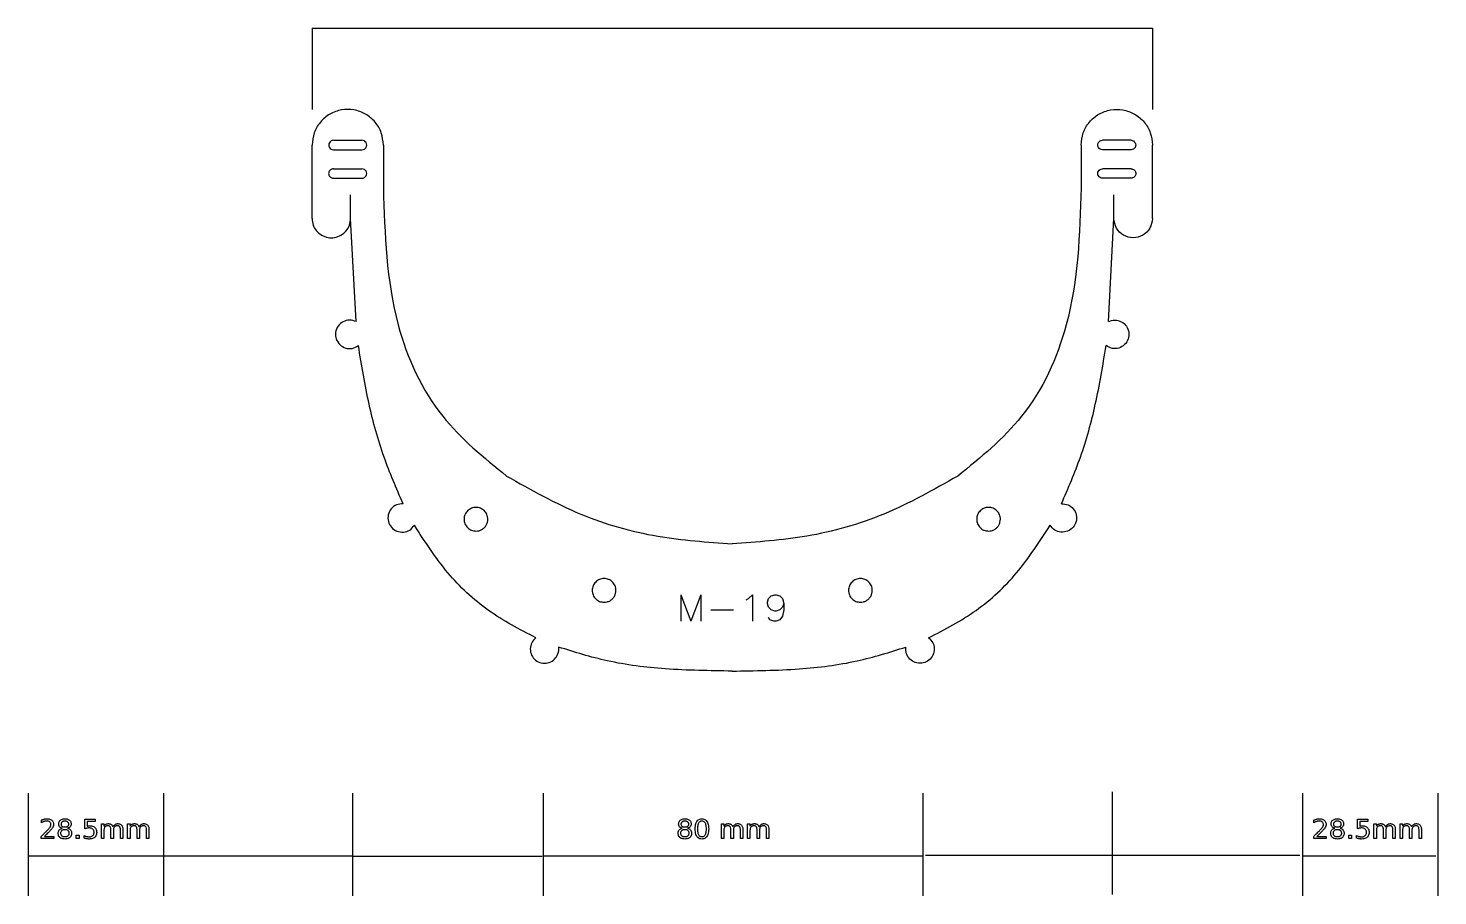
# Model space of a CAD drawing. Extents: x -91 to 206, y 120 to 515.
# Drawn here: x -90.7 to 206.3, y 332.7 to 515.5 of the extents above; entities that cross this region are included whole.
import ezdxf

# ---------------------------------------------------------------- set-up
doc = ezdxf.new("R2010")
doc.units = 0
doc.layers.get('0').update_dxf_attribs({"linetype": 'CONTINUOUS'})

msp = doc.modelspace()

# ---------------------------------------------------------------- linework, layer by layer
at = {"color": 5}
for points in [[(-30.942048, 515.47149), (-28.365979, 515.47149), (146.127952, 515.47149)], [(-30.942048, 515.47149), (-30.942048, 498.36836)], [(146.127952, 515.47149), (146.127952, 498.36836)], [(-90.747748, 354.30964), (-90.747748, 332.66448)], [(-62.247748, 354.30964), (-62.247748, 332.66448)], [(-22.441978, 354.30954), (-22.441978, 332.66438)], [(17.752257, 354.30964), (17.752257, 332.66448)], [(97.752263, 354.30964), (97.752263, 332.66448)], [(137.650922, 354.58107), (137.650922, 332.93591)], [(177.752272, 354.30964), (177.752272, 332.66448)], [(206.252262, 354.30964), (206.252262, 332.66448)], [(-87.957548, 348.061956), (-87.957548, 348.624196)], [(-78.804618, 348.822633), (-76.619049, 348.822633), (-76.619049, 348.3541), (-78.294744, 348.3541), (-78.294744, 347.345376)], [(-78.804618, 346.755572), (-78.804618, 348.822633)], [(-74.797283, 346.452408), (-74.797283, 344.707811), (-75.307157, 344.707811), (-75.307157, 347.794617), (-74.797283, 347.794617), (-74.797283, 347.31506)], [(-69.296155, 346.452408), (-69.296155, 344.707811), (-69.806029, 344.707811), (-69.806029, 347.794617), (-69.296155, 347.794617), (-69.296155, 347.31506)], [(55.826372, 346.4524), (55.826372, 344.707804), (55.316502, 344.707804), (55.316502, 347.794609), (55.826372, 347.794609), (55.826372, 347.315052)], [(61.327502, 346.4524), (61.327502, 344.707804), (60.817622, 344.707804), (60.817622, 347.794609), (61.327502, 347.794609), (61.327502, 347.315052)], [(180.144932, 348.061956), (180.144932, 348.624196)], [(189.297862, 348.822633), (191.483432, 348.822633), (191.483432, 348.3541), (189.807742, 348.3541), (189.807742, 347.345376)], [(189.297862, 346.755572), (189.297862, 348.822633)], [(193.305202, 346.452408), (193.305202, 344.707811), (192.795322, 344.707811), (192.795322, 347.794617), (193.305202, 347.794617), (193.305202, 347.31506)], [(198.806322, 346.452408), (198.806322, 344.707811), (198.296452, 344.707811), (198.296452, 347.794617), (198.806322, 347.794617), (198.806322, 347.31506)], [(-87.315382, 345.176344), (-85.372348, 345.176344), (-85.372348, 344.707811), (-87.985108, 344.707811), (-87.985108, 345.176344)], [(-78.978251, 344.804274), (-78.978251, 345.363758)], [(-72.799128, 346.452408), (-72.799128, 344.707811), (-73.309002, 344.707811), (-73.309002, 346.554383)], [(-70.800972, 346.570919), (-70.800972, 344.707811), (-71.310846, 344.707811), (-71.310846, 346.554383)], [(-67.297999, 346.452408), (-67.297999, 344.707811), (-67.807874, 344.707811), (-67.807874, 346.554383)], [(-65.299844, 346.570919), (-65.299844, 344.707811), (-65.809718, 344.707811), (-65.809718, 346.554383)], [(57.824532, 346.4524), (57.824532, 344.707804), (57.314652, 344.707804), (57.314652, 346.554375)], [(59.822682, 346.570911), (59.822682, 344.707804), (59.312812, 344.707804), (59.312812, 346.554375)], [(63.325652, 346.4524), (63.325652, 344.707804), (62.815782, 344.707804), (62.815782, 346.554375)], [(65.323812, 346.570911), (65.323812, 344.707804), (64.813932, 344.707804), (64.813932, 346.554375)], [(180.787102, 345.176344), (182.730132, 345.176344), (182.730132, 344.707811), (180.117372, 344.707811), (180.117372, 345.176344)], [(189.124232, 344.804274), (189.124232, 345.363758)], [(195.303352, 346.452408), (195.303352, 344.707811), (194.793482, 344.707811), (194.793482, 346.554383)], [(197.301512, 346.570919), (197.301512, 344.707811), (196.791632, 344.707811), (196.791632, 346.554383)], [(200.804482, 346.452408), (200.804482, 344.707811), (200.294612, 344.707811), (200.294612, 346.554383)], [(202.802642, 346.570919), (202.802642, 344.707811), (202.292762, 344.707811), (202.292762, 346.554383)], [(-90.662438, 341.08047), (-62.299568, 341.08047)], [(-62.068078, 341.08047), (-22.299633, 341.08047)], [(-22.252203, 341.01121), (17.516277, 341.01121)], [(17.700437, 341.08047), (97.700442, 341.08047)], [(98.288901, 341.1982), (138.057342, 341.1982)], [(137.447482, 341.19819), (177.215932, 341.19819)], [(177.700432, 341.08047), (205.850272, 341.08047)]]:
    msp.add_lwpolyline(points, dxfattribs=at)
at = {"color": 1}
for points in [[(-30.941948, 475.372753), (-30.941948, 490.85071)], [(-26.424448, 491.85071), (-20.424448, 491.85071)], [(-15.906948, 490.85071), (-15.906948, 481.85071)], [(131.093052, 490.85071), (131.093052, 481.85071)], [(141.610552, 491.85071), (135.610552, 491.85071)], [(146.128052, 475.372753), (146.128052, 490.85071)], [(-26.424448, 489.85071), (-20.424448, 489.85071)], [(141.610552, 489.85071), (135.610552, 489.85071)], [(-26.424448, 485.85071), (-20.424448, 485.85071)], [(141.610552, 485.85071), (135.610552, 485.85071)], [(-26.424448, 483.85071), (-20.424448, 483.85071)], [(141.610552, 483.85071), (135.610552, 483.85071)], [(-21.647491, 453.641075), (-22.813948, 475.372753)], [(136.833595, 453.641075), (138.000052, 475.372753)], [(46.745084, 396.100996), (46.745084, 390.544753)], [(46.745084, 396.100996), (48.861748, 390.544753)], [(50.978412, 396.100996), (48.861748, 390.544753)], [(50.978412, 396.100996), (50.978412, 390.544753)], [(60.5034, 395.042664), (61.032566, 395.307247), (61.826315, 396.100996), (61.826315, 390.544753)], [(68.44089, 394.248915), (68.176307, 393.455166), (67.647141, 392.926), (66.853392, 392.661417), (66.588809, 392.661417), (65.79506, 392.926), (65.265894, 393.455166), (65.001311, 394.248915), (65.001311, 394.513498), (65.265894, 395.307247), (65.79506, 395.836413), (66.588809, 396.100996), (66.853392, 396.100996), (67.647141, 395.836413), (68.176307, 395.307247), (68.44089, 394.248915), (68.44089, 392.926), (68.176307, 391.603085), (67.647141, 390.809336), (66.853392, 390.544753), (66.324226, 390.544753), (65.530477, 390.809336), (65.265894, 391.338502)], [(53.095076, 392.926), (57.85757, 392.926)]]:
    msp.add_lwpolyline(points, dxfattribs=at)
at = {"color": 7}
for points in [[(-22.813988, 475.37279), (-22.813988, 480.37279)], [(138.000012, 475.37279), (138.000012, 480.37279)]]:
    msp.add_lwpolyline(points, dxfattribs=at)
at = {"color": 1}
for points in [[(3.593052, 409.511)], [(111.593052, 409.511)], [(30.593052, 394.511)], [(84.593052, 394.511)]]:
    msp.add_lwpolyline(points, close=True, dxfattribs=at)
at = {"color": 5}
for points in [[(-83.771068, 347.77808)], [(46.852592, 347.778073)], [(51.207192, 348.89704)], [(51.207192, 348.456068)], [(184.331412, 347.77808)], [(-87.315382, 345.176343)], [(-83.567118, 346.898892)], [(-83.01039, 346.66187)], [(-80.607092, 345.407855), (-80.02556, 345.407855), (-80.02556, 344.707811), (-80.607092, 344.707811)], [(-72.884566, 347.20206)], [(-67.383438, 347.20206)], [(47.056532, 346.898884)], [(47.613262, 346.661862)], [(57.739092, 347.202053)], [(63.240222, 347.202053)], [(180.787062, 345.176343)], [(184.535362, 346.898892)], [(185.092092, 346.66187)], [(187.495392, 345.407855), (188.076922, 345.407855), (188.076922, 344.707811), (187.495392, 344.707811)], [(195.217912, 347.20206)], [(200.719042, 347.20206)]]:
    msp.add_lwpolyline(points, close=True, dxfattribs=at)
at = {"color": 1}
for points, knots in [([(-15.906948, 490.85071), (-15.996749, 491.729618), (-16.175064, 493.474854), (-17.55876, 495.781233), (-19.584657, 497.495985), (-22.093732, 498.405459), (-24.754872, 498.405511), (-27.263983, 497.496133), (-29.289946, 495.781459), (-30.67373, 493.475134), (-30.852114, 491.729904), (-30.941948, 490.851)], [0, 0, 0, 0, 2.623338, 5.209131, 7.832469, 10.455807, 13.041601, 15.664938, 18.288276, 20.87407, 23.497407, 23.497407, 23.497407, 23.497407]), ([(131.093052, 490.85071), (131.182853, 491.729618), (131.361168, 493.474854), (132.744864, 495.781233), (134.770761, 497.495985), (137.279836, 498.405459), (139.940976, 498.405511), (142.450087, 497.496133), (144.47605, 495.781459), (145.859834, 493.475134), (146.038218, 491.729904), (146.128052, 490.851)], [0, 0, 0, 0, 2.623338, 5.209131, 7.832469, 10.455807, 13.041601, 15.664938, 18.288276, 20.87407, 23.497407, 23.497407, 23.497407, 23.497407]), ([(-26.424448, 491.85071), (-26.598306, 491.820855), (-26.940959, 491.762015), (-27.315453, 491.365728), (-27.454082, 490.850855), (-27.315453, 490.335982), (-26.940959, 489.939695), (-26.598306, 489.880855), (-26.424448, 489.851)], [0, 0, 0, 0, 0.517221, 1.019382, 1.536603, 2.053823, 2.555984, 3.073205, 3.073205, 3.073205, 3.073205]), ([(-20.424448, 489.85071), (-20.248384, 489.878461), (-19.901469, 489.933142), (-19.519828, 490.330869), (-19.378432, 490.850855), (-19.519828, 491.370841), (-19.901469, 491.768568), (-20.248384, 491.823249), (-20.424448, 491.851)], [0, 0, 0, 0, 0.522362, 1.02926, 1.551623, 2.073985, 2.580883, 3.103245, 3.103245, 3.103245, 3.103245]), ([(135.610552, 489.85071), (135.434488, 489.878461), (135.087573, 489.933142), (134.705932, 490.330869), (134.564536, 490.850855), (134.705932, 491.370841), (135.087573, 491.768568), (135.434488, 491.823249), (135.610552, 491.851)], [0, 0, 0, 0, 0.522362, 1.02926, 1.551623, 2.073985, 2.580883, 3.103245, 3.103245, 3.103245, 3.103245]), ([(141.610552, 491.85071), (141.78441, 491.820855), (142.127063, 491.762015), (142.501557, 491.365728), (142.640186, 490.850855), (142.501557, 490.335982), (142.127063, 489.939695), (141.78441, 489.880855), (141.610552, 489.851)], [0, 0, 0, 0, 0.517221, 1.019382, 1.536603, 2.053823, 2.555984, 3.073205, 3.073205, 3.073205, 3.073205]), ([(-26.424448, 485.85071), (-26.542833, 485.840511), (-26.777873, 485.820263), (-27.090228, 485.6376), (-27.322921, 485.366869), (-27.446523, 485.029825), (-27.446523, 484.671885), (-27.322921, 484.334841), (-27.090228, 484.06411), (-26.777873, 483.881447), (-26.542833, 483.861199), (-26.424448, 483.851)], [0, 0, 0, 0, 0.352743, 0.700335, 1.053078, 1.40582, 1.753412, 2.106155, 2.458898, 2.80649, 3.159233, 3.159233, 3.159233, 3.159233]), ([(-20.424448, 483.85071), (-20.248384, 483.878461), (-19.901469, 483.933142), (-19.519828, 484.330869), (-19.378432, 484.850855), (-19.519828, 485.370841), (-19.901469, 485.768568), (-20.248384, 485.823249), (-20.424448, 485.851)], [0, 0, 0, 0, 0.522362, 1.02926, 1.551623, 2.073985, 2.580883, 3.103245, 3.103245, 3.103245, 3.103245]), ([(135.610552, 483.85071), (135.434488, 483.878461), (135.087573, 483.933142), (134.705932, 484.330869), (134.564536, 484.850855), (134.705932, 485.370841), (135.087573, 485.768568), (135.434488, 485.823249), (135.610552, 485.851)], [0, 0, 0, 0, 0.522362, 1.02926, 1.551623, 2.073985, 2.580883, 3.103245, 3.103245, 3.103245, 3.103245]), ([(141.610552, 485.85071), (141.728937, 485.840511), (141.963977, 485.820263), (142.276332, 485.6376), (142.509025, 485.366869), (142.632627, 485.029825), (142.632627, 484.671885), (142.509025, 484.334841), (142.276332, 484.06411), (141.963977, 483.881447), (141.728937, 483.861199), (141.610552, 483.851)], [0, 0, 0, 0, 0.352743, 0.700335, 1.053078, 1.40582, 1.753412, 2.106155, 2.458898, 2.80649, 3.159233, 3.159233, 3.159233, 3.159233]), ([(-15.906948, 481.85071), (-15.614431, 472.104868), (-15.106313, 455.17583), (-5.167639, 433.452297), (5.247758, 425.011947), (10.061677, 421.11088)], [0, 0, 0, 0, 29.070903, 50.497677, 68.911879, 68.911879, 68.911879, 68.911879]), ([(131.093052, 481.85071), (130.800535, 472.104868), (130.292417, 455.17583), (120.353743, 433.452297), (109.938346, 425.011947), (105.124427, 421.11088)], [0, 0, 0, 0, 29.070903, 50.497677, 68.911879, 68.911879, 68.911879, 68.911879]), ([(-30.941948, 475.372753), (-30.893389, 474.897612), (-30.796967, 473.954131), (-30.048903, 472.707309), (-28.953669, 471.780332), (-27.597238, 471.2887), (-26.158611, 471.288708), (-24.802185, 471.780356), (-23.706962, 472.707345), (-22.958912, 473.954176), (-22.862501, 474.897659), (-22.813948, 475.3728)], [0, 0, 0, 0, 1.41819, 2.816084, 4.234274, 5.652464, 7.050358, 8.468548, 9.886738, 11.284632, 12.702822, 12.702822, 12.702822, 12.702822]), ([(146.128052, 475.372753), (146.016267, 474.656338), (145.796012, 473.244755), (144.179263, 471.690726), (142.064027, 471.114921), (139.948799, 471.690751), (138.332067, 473.244798), (138.111829, 474.656383), (138.000052, 475.3728)], [0, 0, 0, 0, 2.1249, 4.186775, 6.311675, 8.436574, 10.49845, 12.623349, 12.623349, 12.623349, 12.623349]), ([(-21.647491, 453.641075), (-22.104263, 453.795989), (-23.006411, 454.101954), (-24.439788, 453.714776), (-25.538567, 452.764337), (-26.078684, 451.402084), (-25.941338, 449.950471), (-25.15531, 448.713694), (-23.897771, 447.986201), (-22.417213, 447.87473), (-21.588459, 448.344465), (-21.168848, 448.5823)], [0, 0, 0, 0, 1.419619, 2.803821, 4.223441, 5.64306, 7.027262, 8.446881, 9.8665, 11.250703, 12.670322, 12.670322, 12.670322, 12.670322]), ([(136.833595, 453.641075), (137.290367, 453.795989), (138.192515, 454.101954), (139.625892, 453.714776), (140.724671, 452.764337), (141.264788, 451.402084), (141.127442, 449.950471), (140.341414, 448.713694), (139.083875, 447.986201), (137.603317, 447.87473), (136.774563, 448.344465), (136.354952, 448.5823)], [0, 0, 0, 0, 1.419619, 2.803821, 4.223441, 5.64306, 7.027262, 8.446881, 9.8665, 11.250703, 12.670322, 12.670322, 12.670322, 12.670322]), ([(-11.765421, 415.285308), (-13.176512, 418.535449), (-16.120055, 425.31526), (-19.187094, 436.518421), (-20.489594, 444.447516), (-21.168817, 448.582348)], [0, 0, 0, 0, 10.619769, 22.152894, 34.721221, 34.721221, 34.721221, 34.721221]), ([(126.951525, 415.285308), (128.362616, 418.535449), (131.306159, 425.31526), (134.373198, 436.518421), (135.675698, 444.447516), (136.354921, 448.582348)], [0, 0, 0, 0, 10.619769, 22.152894, 34.721221, 34.721221, 34.721221, 34.721221]), ([(10.061677, 421.11088), (15.160689, 418.219692), (25.168615, 412.545103), (41.462154, 407.942337), (52.33908, 407.20626), (57.593052, 406.850707)], [0, 0, 0, 0, 17.540241, 34.426555, 50.204779, 50.204779, 50.204779, 50.204779]), ([(105.124427, 421.11088), (100.025415, 418.219692), (90.017489, 412.545103), (73.72395, 407.942337), (62.847024, 407.20626), (57.593052, 406.850707)], [0, 0, 0, 0, 17.540241, 34.426555, 50.204779, 50.204779, 50.204779, 50.204779]), ([(-11.765421, 415.285308), (-12.241947, 415.247303), (-13.183289, 415.172227), (-14.340395, 414.264024), (-14.979598, 412.97398), (-14.956269, 411.522087), (-14.284133, 410.243002), (-13.101654, 409.400222), (-11.676652, 409.194879), (-10.272343, 409.632652), (-9.67655, 410.365313), (-9.374948, 410.7362)], [0, 0, 0, 0, 1.407466, 2.780347, 4.187813, 5.59528, 6.96816, 8.375627, 9.783093, 11.155974, 12.56344, 12.56344, 12.56344, 12.56344]), ([(3.593052, 409.511), (3.263842, 409.548988), (2.611285, 409.624287), (1.779698, 410.201918), (1.222492, 411.027815), (1.028286, 412.011629), (1.223404, 412.99213), (1.778704, 413.825372), (2.611833, 414.380644), (3.592754, 414.575762), (4.574977, 414.381583), (5.406798, 413.824269), (5.962572, 412.993083), (6.136662, 412.119623), (6.035461, 411.356603), (5.782964, 410.74682), (5.381237, 410.222265), (4.857342, 409.823169), (4.247554, 409.56086), (3.811823, 409.527666), (3.593052, 409.511)], [0, 0, 0, 0, 0.981294, 1.945113, 2.926406, 3.9077, 4.871519, 5.852813, 6.834107, 7.797926, 8.779219, 9.760513, 10.724332, 11.705626, 12.360063, 13.009085, 13.663522, 14.317959, 14.966981, 15.621418, 15.621418, 15.621418, 15.621418]), ([(111.593052, 409.511), (111.263842, 409.548988), (110.611285, 409.624287), (109.779698, 410.201918), (109.222492, 411.027815), (109.028286, 412.011629), (109.223404, 412.99213), (109.778704, 413.825372), (110.611833, 414.380644), (111.592754, 414.575762), (112.574977, 414.381583), (113.406798, 413.824269), (113.962572, 412.993083), (114.136662, 412.119623), (114.035461, 411.356603), (113.782964, 410.74682), (113.381237, 410.222265), (112.857342, 409.823169), (112.247554, 409.56086), (111.811823, 409.527666), (111.593052, 409.511)], [0, 0, 0, 0, 0.981294, 1.945113, 2.926406, 3.9077, 4.871519, 5.852813, 6.834107, 7.797926, 8.779219, 9.760513, 10.724332, 11.705626, 12.360063, 13.009085, 13.663522, 14.317959, 14.966981, 15.621418, 15.621418, 15.621418, 15.621418]), ([(126.951525, 415.285308), (127.428051, 415.247303), (128.369393, 415.172227), (129.526499, 414.264024), (130.165702, 412.97398), (130.142373, 411.522087), (129.470237, 410.243002), (128.287758, 409.400222), (126.862756, 409.194879), (125.458447, 409.632652), (124.862654, 410.365313), (124.561052, 410.7362)], [0, 0, 0, 0, 1.407466, 2.780347, 4.187813, 5.59528, 6.96816, 8.375627, 9.783093, 11.155974, 12.56344, 12.56344, 12.56344, 12.56344]), ([(16.212898, 387.032268), (12.786283, 388.810513), (5.908522, 392.379735), (-2.840737, 400.581051), (-7.15852, 407.291575), (-9.374906, 410.736193)], [0, 0, 0, 0, 11.544006, 23.17066, 35.433527, 35.433527, 35.433527, 35.433527]), ([(98.973206, 387.032268), (102.399821, 388.810513), (109.277582, 392.379735), (118.026841, 400.581051), (122.344624, 407.291575), (124.56101, 410.736193)], [0, 0, 0, 0, 11.544006, 23.17066, 35.433527, 35.433527, 35.433527, 35.433527]), ([(30.593052, 394.511), (30.263842, 394.548988), (29.611285, 394.624287), (28.779698, 395.201918), (28.222492, 396.027815), (28.028286, 397.011629), (28.223404, 397.99213), (28.778704, 398.825372), (29.611833, 399.380644), (30.592754, 399.575762), (31.574977, 399.381583), (32.406798, 398.824269), (32.962572, 397.993083), (33.136662, 397.119623), (33.035461, 396.356603), (32.782964, 395.74682), (32.381237, 395.222265), (31.857342, 394.823169), (31.247554, 394.56086), (30.811823, 394.527666), (30.593052, 394.511)], [0, 0, 0, 0, 0.981294, 1.945113, 2.926406, 3.9077, 4.871519, 5.852813, 6.834107, 7.797926, 8.779219, 9.760513, 10.724332, 11.705626, 12.360063, 13.009085, 13.663522, 14.317959, 14.966981, 15.621418, 15.621418, 15.621418, 15.621418]), ([(84.593052, 394.511), (84.263842, 394.548988), (83.611285, 394.624287), (82.779698, 395.201918), (82.222492, 396.027815), (82.028286, 397.011629), (82.223404, 397.99213), (82.778704, 398.825372), (83.611833, 399.380644), (84.592754, 399.575762), (85.574977, 399.381583), (86.406798, 398.824269), (86.962572, 397.993083), (87.136662, 397.119623), (87.035461, 396.356603), (86.782964, 395.74682), (86.381237, 395.222265), (85.857342, 394.823169), (85.247554, 394.56086), (84.811823, 394.527666), (84.593052, 394.511)], [0, 0, 0, 0, 0.981294, 1.945113, 2.926406, 3.9077, 4.871519, 5.852813, 6.834107, 7.797926, 8.779219, 9.760513, 10.724332, 11.705626, 12.360063, 13.009085, 13.663522, 14.317959, 14.966981, 15.621418, 15.621418, 15.621418, 15.621418]), ([(16.212898, 387.032268), (15.889959, 386.707261), (15.25146, 386.064674), (14.945388, 384.691106), (15.229522, 383.341527), (16.086814, 382.247052), (17.32928, 381.636032), (18.717058, 381.62427), (19.96911, 382.223146), (20.835924, 383.301695), (21.053839, 384.251509), (21.0411, 384.793898), (21.031855, 384.932225), (21.02032, 385.023871), (21.014552, 385.0697)], [0, 0, 0, 0, 1.350994, 2.671118, 4.022112, 5.373105, 6.69323, 8.044223, 9.395217, 10.715342, 12.066335, 12.204889, 12.343404, 12.481956, 12.481956, 12.481956, 12.481956]), ([(98.973206, 387.032268), (99.296145, 386.707261), (99.934644, 386.064674), (100.240716, 384.691106), (99.956582, 383.341527), (99.09929, 382.247052), (97.856824, 381.636032), (96.469046, 381.62427), (95.216994, 382.223146), (94.35018, 383.301695), (94.132265, 384.251509), (94.145004, 384.793898), (94.154249, 384.932225), (94.165784, 385.023871), (94.171552, 385.0697)], [0, 0, 0, 0, 1.350994, 2.671118, 4.022112, 5.373105, 6.69323, 8.044223, 9.395217, 10.715342, 12.066335, 12.204889, 12.343404, 12.481956, 12.481956, 12.481956, 12.481956]), ([(57.593052, 380.011), (52.881749, 380.080522), (44.068302, 380.210576), (31.729097, 381.720094), (24.410645, 384.008005), (21.014551, 385.069699)], [0, 0, 0, 0, 14.136727, 26.445609, 37.103007, 37.103007, 37.103007, 37.103007]), ([(57.593052, 380.011), (62.304355, 380.080522), (71.117802, 380.210576), (83.457007, 381.720094), (90.775459, 384.008005), (94.171553, 385.069699)], [0, 0, 0, 0, 14.136727, 26.445609, 37.103007, 37.103007, 37.103007, 37.103007])]:
    msp.add_open_spline(points, degree=3, knots=knots, dxfattribs=at)
at = {"color": 5}
for points, knots in [([(-87.985108, 345.176344), (-87.906276, 345.257567), (-87.732127, 345.436997), (-87.444409, 345.729902), (-87.128219, 346.04956), (-86.831129, 346.350664), (-86.600739, 346.587952), (-86.422426, 346.778995), (-86.279469, 346.947621), (-86.153642, 347.116148), (-86.061455, 347.2685), (-85.999246, 347.410941), (-85.962166, 347.549454), (-85.948178, 347.710773), (-85.969081, 347.890643), (-86.048853, 348.077289), (-86.180983, 348.22938), (-86.351353, 348.346416), (-86.55805, 348.415682), (-86.765716, 348.433393), (-86.964692, 348.421228), (-87.150213, 348.390301), (-87.34217, 348.33929), (-87.540912, 348.266773), (-87.74819, 348.174794), (-87.886066, 348.100483), (-87.957548, 348.061956)], [0, 0, 0, 0, 0.339565, 0.750139, 1.231729, 1.688422, 2.019127, 2.223911, 2.472304, 2.681962, 2.854276, 3.005305, 3.146801, 3.282376, 3.489157, 3.683373, 3.881936, 4.085534, 4.296461, 4.528194, 4.7064, 4.89353, 5.091481, 5.301388, 5.52759, 5.771125, 5.771125, 5.771125, 5.771125]), ([(-87.957548, 348.624196), (-87.884723, 348.65248), (-87.743461, 348.707345), (-87.533663, 348.775274), (-87.334044, 348.82911), (-87.144688, 348.867809), (-86.965989, 348.891577), (-86.717323, 348.902525), (-86.408789, 348.877269), (-86.057764, 348.772209), (-85.769288, 348.592517), (-85.55011, 348.351373), (-85.418706, 348.052004), (-85.387747, 347.779031), (-85.401259, 347.557122), (-85.433698, 347.394817), (-85.489149, 347.234678), (-85.573099, 347.069199), (-85.690844, 346.891998), (-85.804755, 346.736536), (-85.9362, 346.59581), (-86.082353, 346.441594), (-86.295005, 346.220084), (-86.57578, 345.932582), (-86.922932, 345.576934), (-87.177124, 345.31747), (-87.315382, 345.176343)], [0, 0, 0, 0, 0.234333, 0.454551, 0.661201, 0.854284, 1.033984, 1.201361, 1.600432, 1.956662, 2.290226, 2.607759, 2.919498, 3.254739, 3.421367, 3.585322, 3.74957, 3.92829, 4.140309, 4.387444, 4.50515, 4.717654, 5.024984, 5.426266, 5.923254, 6.515952, 6.515952, 6.515952, 6.515952]), ([(-83.567118, 346.898892), (-83.642203, 346.921138), (-83.786903, 346.964009), (-83.978138, 347.078696), (-84.132631, 347.225949), (-84.244996, 347.405096), (-84.312156, 347.610346), (-84.333811, 347.858396), (-84.302933, 348.132522), (-84.18205, 348.406356), (-83.979107, 348.625971), (-83.708044, 348.786136), (-83.376561, 348.879985), (-83.009974, 348.906112), (-82.643439, 348.880019), (-82.311704, 348.786478), (-82.041528, 348.625552), (-81.838701, 348.406396), (-81.717879, 348.132513), (-81.686882, 347.858379), (-81.708853, 347.610252), (-81.776864, 347.404704), (-81.891076, 347.227006), (-82.043247, 347.078619), (-82.232925, 346.964049), (-82.376442, 346.92115), (-82.450907, 346.898892)], [0, 0, 0, 0, 0.234167, 0.451278, 0.661789, 0.869017, 1.07906, 1.303389, 1.611775, 1.896745, 2.185939, 2.494221, 2.829658, 3.210107, 3.591776, 3.927213, 4.234447, 4.523641, 4.80861, 5.116997, 5.341356, 5.551691, 5.759737, 5.968928, 6.184463, 6.416894, 6.416894, 6.416894, 6.416894]), ([(-83.771068, 347.77808), (-83.767445, 347.711584), (-83.760559, 347.585213), (-83.691484, 347.410911), (-83.577161, 347.270513), (-83.419679, 347.169544), (-83.225689, 347.110663), (-83.010884, 347.094443), (-82.796464, 347.110725), (-82.603159, 347.16952), (-82.446481, 347.271515), (-82.328601, 347.410174), (-82.259388, 347.584933), (-82.240427, 347.77808), (-82.259388, 347.971227), (-82.328601, 348.145987), (-82.446481, 348.284646), (-82.603159, 348.386641), (-82.796464, 348.445436), (-83.010884, 348.461718), (-83.225689, 348.445498), (-83.419679, 348.386617), (-83.577161, 348.285648), (-83.691484, 348.14525), (-83.760559, 347.970947), (-83.767445, 347.844576), (-83.771068, 347.77808)], [0, 0, 0, 0, 0.198745, 0.377701, 0.552033, 0.733625, 0.930322, 1.154145, 1.376443, 1.572264, 1.753601, 1.929885, 2.109528, 2.308342, 2.507157, 2.6868, 2.863084, 3.044421, 3.240242, 3.46254, 3.686363, 3.88306, 4.064652, 4.238984, 4.41794, 4.616686, 4.616686, 4.616686, 4.616686]), ([(-74.797283, 347.31506), (-74.758054, 347.374113), (-74.682449, 347.487924), (-74.541237, 347.62977), (-74.384183, 347.739524), (-74.208014, 347.815682), (-74.012913, 347.860085), (-73.804829, 347.874196), (-73.596057, 347.858049), (-73.400983, 347.800862), (-73.229654, 347.703524), (-73.08337, 347.570036), (-72.963628, 347.400721), (-72.91159, 347.269964), (-72.884566, 347.20206)], [0, 0, 0, 0, 0.212274, 0.409108, 0.596414, 0.783877, 0.98109, 1.193837, 1.407513, 1.606029, 1.798567, 1.993458, 2.195839, 2.414486, 2.414486, 2.414486, 2.414486]), ([(-72.884566, 347.20206), (-72.841793, 347.272949), (-72.759968, 347.40856), (-72.606053, 347.579579), (-72.434854, 347.711963), (-72.243149, 347.804182), (-72.031539, 347.858175), (-71.783701, 347.876795), (-71.514975, 347.848453), (-71.252398, 347.731414), (-71.047058, 347.533081), (-70.900624, 347.267309), (-70.814266, 346.938285), (-70.805617, 346.699283), (-70.800972, 346.570919)], [0, 0, 0, 0, 0.247938, 0.474306, 0.685796, 0.893294, 1.107877, 1.337039, 1.636461, 1.909034, 2.183059, 2.477506, 2.80891, 3.193413, 3.193413, 3.193413, 3.193413]), ([(-69.296155, 347.31506), (-69.256926, 347.374113), (-69.181321, 347.487924), (-69.040109, 347.62977), (-68.883055, 347.739524), (-68.706886, 347.815682), (-68.511785, 347.860085), (-68.3037, 347.874196), (-68.094929, 347.858049), (-67.899854, 347.800862), (-67.728525, 347.703524), (-67.582241, 347.570036), (-67.4625, 347.400721), (-67.410462, 347.269964), (-67.383438, 347.20206)], [0, 0, 0, 0, 0.212274, 0.409108, 0.596414, 0.783877, 0.98109, 1.193838, 1.407514, 1.60603, 1.798568, 1.993458, 2.19584, 2.414486, 2.414486, 2.414486, 2.414486]), ([(-67.383438, 347.20206), (-67.340665, 347.272949), (-67.25884, 347.40856), (-67.104925, 347.579579), (-66.933726, 347.711963), (-66.742021, 347.804182), (-66.530411, 347.858175), (-66.282573, 347.876795), (-66.013847, 347.848453), (-65.75127, 347.731414), (-65.54593, 347.533081), (-65.399496, 347.267309), (-65.313138, 346.938285), (-65.304489, 346.699283), (-65.299844, 346.570919)], [0, 0, 0, 0, 0.247938, 0.474306, 0.685796, 0.893294, 1.107877, 1.337039, 1.636461, 1.909034, 2.183059, 2.477506, 2.80891, 3.193413, 3.193413, 3.193413, 3.193413]), ([(47.056532, 346.898884), (46.981447, 346.921129), (46.836747, 346.963999), (46.645512, 347.078686), (46.491024, 347.225943), (46.378655, 347.405088), (46.311495, 347.610338), (46.28984, 347.858388), (46.320719, 348.132515), (46.441605, 348.406349), (46.644552, 348.62596), (46.915611, 348.786129), (47.247092, 348.879978), (47.61368, 348.906105), (47.980215, 348.880012), (48.311951, 348.786471), (48.582127, 348.625544), (48.784954, 348.406388), (48.905775, 348.132505), (48.936772, 347.858371), (48.914802, 347.610244), (48.846791, 347.404697), (48.732581, 347.226998), (48.58041, 347.078612), (48.390733, 346.964041), (48.247216, 346.921142), (48.172752, 346.898884)], [0, 0, 0, 0, 0.234166, 0.451276, 0.661788, 0.869016, 1.079059, 1.303387, 1.611774, 1.896745, 2.185942, 2.49422, 2.829655, 3.210104, 3.591776, 3.927215, 4.234448, 4.523641, 4.808611, 5.116997, 5.341356, 5.55169, 5.759735, 5.968927, 6.184462, 6.416891, 6.416891, 6.416891, 6.416891]), ([(46.852592, 347.778073), (46.856215, 347.711577), (46.8631, 347.585206), (46.932172, 347.410904), (47.046492, 347.270503), (47.203976, 347.169537), (47.397965, 347.110655), (47.61277, 347.094435), (47.82719, 347.110717), (48.020496, 347.169513), (48.177177, 347.271505), (48.295058, 347.410166), (48.364271, 347.584926), (48.383232, 347.778073), (48.364271, 347.97122), (48.295058, 348.14598), (48.177177, 348.284641), (48.020496, 348.386633), (47.82719, 348.445429), (47.61277, 348.461711), (47.397965, 348.445491), (47.203976, 348.386609), (47.046492, 348.285643), (46.932172, 348.145242), (46.8631, 347.97094), (46.856215, 347.844569), (46.852592, 347.778073)], [0, 0, 0, 0, 0.198746, 0.377701, 0.55203, 0.733625, 0.930322, 1.154142, 1.376441, 1.572264, 1.753604, 1.929888, 2.109532, 2.308346, 2.507161, 2.686805, 2.863089, 3.044428, 3.240252, 3.46255, 3.686371, 3.883067, 4.064663, 4.238991, 4.417947, 4.616693, 4.616693, 4.616693, 4.616693]), ([(50.148852, 345.173581), (50.074687, 345.311014), (49.914163, 345.608474), (49.807929, 346.154508), (49.773253, 346.76108), (49.805782, 347.36998), (49.920519, 347.910406), (50.120718, 348.346249), (50.409174, 348.668538), (50.785754, 348.867303), (51.063127, 348.886875), (51.207192, 348.89704)], [0, 0, 0, 0, 0.466233, 1.009117, 1.648581, 2.289267, 2.832151, 3.297281, 3.711439, 4.108776, 4.538174, 4.538174, 4.538174, 4.538174]), ([(52.262762, 348.348581), (52.337499, 348.211603), (52.499373, 347.914919), (52.6063, 347.368529), (52.641213, 346.761893), (52.608382, 346.152953), (52.492568, 345.612252), (52.291385, 345.177542), (52.003797, 344.853692), (51.628017, 344.661719), (51.206754, 344.610084), (50.787173, 344.662498), (50.40522, 344.851215), (50.235434, 345.06471), (50.148852, 345.173581)], [0, 0, 0, 0, 0.465798, 1.008888, 1.649594, 2.289077, 2.832167, 3.299068, 3.71106, 4.107155, 4.5362, 4.965554, 5.36247, 5.775503, 5.775503, 5.775503, 5.775503]), ([(51.207192, 348.456068), (51.117181, 348.447884), (50.940232, 348.431795), (50.707489, 348.271243), (50.537406, 348.020025), (50.422692, 347.67943), (50.356314, 347.250607), (50.338101, 346.761488), (50.356268, 346.272374), (50.423068, 345.843578), (50.53666, 345.503022), (50.707782, 345.251169), (50.940455, 345.09648), (51.207604, 345.05481), (51.474709, 345.096313), (51.707967, 345.250804), (51.877188, 345.503787), (51.993324, 345.843183), (52.060584, 346.272371), (52.07917, 346.761488), (52.060538, 347.25061), (51.993702, 347.679826), (51.876442, 348.019263), (51.708261, 348.271608), (51.474935, 348.431978), (51.2976, 348.447934), (51.207192, 348.456068)], [0, 0, 0, 0, 0.267247, 0.525368, 0.815319, 1.164937, 1.594473, 2.113472, 2.631247, 3.060784, 3.411554, 3.70026, 3.957878, 4.225072, 4.493467, 4.751082, 5.039073, 5.390366, 5.820057, 6.337846, 6.856859, 7.28655, 7.636693, 7.925931, 8.184048, 8.452498, 8.452498, 8.452498, 8.452498]), ([(51.207192, 348.89704), (51.350768, 348.886652), (51.627023, 348.866665), (52.008237, 348.671282), (52.176768, 348.457608), (52.262762, 348.348581)], [0, 0, 0, 0, 0.429088, 0.825606, 1.238726, 1.238726, 1.238726, 1.238726]), ([(55.826372, 347.315052), (55.865601, 347.374105), (55.941205, 347.487917), (56.082418, 347.629764), (56.239473, 347.739516), (56.415642, 347.815675), (56.610743, 347.860077), (56.818828, 347.874188), (57.0276, 347.858041), (57.222675, 347.800854), (57.394006, 347.703518), (57.540289, 347.570028), (57.66003, 347.400714), (57.712068, 347.269957), (57.739092, 347.202053)], [0, 0, 0, 0, 0.212274, 0.409109, 0.596416, 0.783878, 0.981091, 1.193841, 1.407516, 1.606033, 1.798572, 1.993461, 2.195843, 2.414489, 2.414489, 2.414489, 2.414489]), ([(57.739092, 347.202053), (57.781865, 347.272942), (57.86369, 347.408552), (58.017604, 347.579571), (58.188801, 347.711957), (58.380504, 347.804174), (58.592114, 347.858167), (58.839952, 347.876787), (59.108679, 347.848445), (59.371257, 347.731407), (59.576592, 347.533071), (59.72303, 347.267302), (59.809387, 346.938277), (59.818037, 346.699275), (59.822682, 346.570911)], [0, 0, 0, 0, 0.247937, 0.474305, 0.685794, 0.89329, 1.107872, 1.337033, 1.636458, 1.909031, 2.183054, 2.477501, 2.808905, 3.193409, 3.193409, 3.193409, 3.193409]), ([(61.327502, 347.315052), (61.366731, 347.374105), (61.442335, 347.487917), (61.583548, 347.629764), (61.740603, 347.739516), (61.916772, 347.815675), (62.111873, 347.860077), (62.319958, 347.874188), (62.528728, 347.858041), (62.723801, 347.800855), (62.895127, 347.703514), (63.041414, 347.57003), (63.161159, 347.400715), (63.213197, 347.269957), (63.240222, 347.202053)], [0, 0, 0, 0, 0.212274, 0.409109, 0.596416, 0.783878, 0.981091, 1.193841, 1.407515, 1.606028, 1.798563, 1.993456, 2.195839, 2.414486, 2.414486, 2.414486, 2.414486]), ([(63.240222, 347.202053), (63.282993, 347.272942), (63.364815, 347.408553), (63.51873, 347.579572), (63.68993, 347.711955), (63.881634, 347.804174), (64.093244, 347.858167), (64.341081, 347.876787), (64.609806, 347.848445), (64.872383, 347.731406), (65.077723, 347.533073), (65.224159, 347.267301), (65.310517, 346.938277), (65.319167, 346.699275), (65.323812, 346.570911)], [0, 0, 0, 0, 0.247935, 0.474302, 0.685795, 0.893291, 1.107873, 1.337034, 1.636455, 1.909028, 2.183054, 2.477501, 2.808905, 3.193408, 3.193408, 3.193408, 3.193408]), ([(180.117372, 345.176344), (180.196204, 345.257567), (180.370354, 345.436997), (180.658071, 345.729902), (180.974259, 346.049561), (181.27135, 346.350664), (181.50174, 346.587952), (181.680054, 346.778995), (181.823011, 346.947621), (181.948837, 347.116147), (182.041023, 347.2685), (182.103235, 347.410941), (182.140316, 347.549454), (182.154304, 347.710773), (182.133401, 347.890643), (182.05363, 348.077289), (181.921499, 348.229381), (181.751127, 348.346415), (181.54443, 348.415682), (181.336764, 348.433393), (181.137789, 348.421228), (180.952268, 348.390301), (180.760312, 348.339289), (180.56157, 348.266774), (180.35429, 348.174794), (180.216414, 348.100483), (180.144932, 348.061956)], [0, 0, 0, 0, 0.339565, 0.750139, 1.231728, 1.688421, 2.019126, 2.223911, 2.472304, 2.681961, 2.854275, 3.005305, 3.146801, 3.282376, 3.489157, 3.683373, 3.881936, 4.085536, 4.296463, 4.528194, 4.706402, 4.893531, 5.091481, 5.301389, 5.527592, 5.771128, 5.771128, 5.771128, 5.771128]), ([(180.144932, 348.624196), (180.217756, 348.65248), (180.359019, 348.707345), (180.568819, 348.775274), (180.768439, 348.829109), (180.957795, 348.867809), (181.136495, 348.891577), (181.385161, 348.902525), (181.693695, 348.877269), (182.044718, 348.77221), (182.333189, 348.592515), (182.552368, 348.351374), (182.683772, 348.052004), (182.714733, 347.779031), (182.701217, 347.557121), (182.668766, 347.394814), (182.613287, 347.234683), (182.529349, 347.069197), (182.4116, 346.891997), (182.297686, 346.736537), (182.166242, 346.59581), (182.020087, 346.441594), (181.807433, 346.220086), (181.526661, 345.932581), (181.17951, 345.576934), (180.92532, 345.31747), (180.787062, 345.176343)], [0, 0, 0, 0, 0.234333, 0.454552, 0.661205, 0.854287, 1.033987, 1.201366, 1.600437, 1.956664, 2.290225, 2.607758, 2.919497, 3.254738, 3.421366, 3.585324, 3.749578, 3.928297, 4.140317, 4.387453, 4.505159, 4.717664, 5.024996, 5.426275, 5.923263, 6.515959, 6.515959, 6.515959, 6.515959]), ([(184.535362, 346.898892), (184.460277, 346.921137), (184.315578, 346.964007), (184.124342, 347.078694), (183.969854, 347.22595), (183.857485, 347.405096), (183.790325, 347.610346), (183.76867, 347.858396), (183.799548, 348.132522), (183.92043, 348.406356), (184.123373, 348.625972), (184.394437, 348.786135), (184.72592, 348.879985), (185.092508, 348.906112), (185.459042, 348.880019), (185.790778, 348.786477), (186.060957, 348.625554), (186.263784, 348.406396), (186.384605, 348.132513), (186.415602, 347.858379), (186.393631, 347.610252), (186.325617, 347.404703), (186.211401, 347.227008), (186.059235, 347.078618), (185.869556, 346.964049), (185.726038, 346.92115), (185.651572, 346.898892)], [0, 0, 0, 0, 0.234166, 0.451276, 0.661787, 0.869015, 1.079059, 1.303388, 1.611774, 1.896744, 2.185937, 2.49422, 2.829658, 3.210108, 3.591776, 3.927214, 4.234451, 4.523644, 4.808613, 5.117, 5.341359, 5.551694, 5.759743, 5.968931, 6.184466, 6.416899, 6.416899, 6.416899, 6.416899]), ([(184.331412, 347.77808), (184.335035, 347.711584), (184.341921, 347.585213), (184.410997, 347.41091), (184.525321, 347.270514), (184.682802, 347.169543), (184.876792, 347.110663), (185.091598, 347.094443), (185.306018, 347.110725), (185.499322, 347.16952), (185.655998, 347.271515), (185.773878, 347.410174), (185.843091, 347.584933), (185.862052, 347.77808), (185.843091, 347.971227), (185.773878, 348.145987), (185.655998, 348.284646), (185.499322, 348.386641), (185.306018, 348.445436), (185.091598, 348.461718), (184.876792, 348.445498), (184.682802, 348.386618), (184.525321, 348.285647), (184.410996, 348.145251), (184.341921, 347.970947), (184.335035, 347.844576), (184.331412, 347.77808)], [0, 0, 0, 0, 0.198745, 0.377702, 0.552034, 0.733625, 0.930322, 1.154147, 1.376444, 1.572265, 1.7536, 1.929884, 2.109527, 2.308341, 2.507156, 2.686799, 2.863083, 3.044418, 3.240239, 3.462536, 3.686361, 3.883058, 4.064649, 4.238981, 4.417938, 4.616684, 4.616684, 4.616684, 4.616684]), ([(193.305202, 347.31506), (193.344431, 347.374113), (193.420034, 347.487923), (193.561243, 347.62977), (193.718295, 347.739525), (193.894465, 347.815681), (194.089566, 347.860085), (194.297651, 347.874196), (194.506423, 347.858049), (194.701499, 347.800863), (194.872826, 347.703523), (195.019109, 347.570035), (195.13885, 347.400721), (195.190888, 347.269964), (195.217912, 347.20206)], [0, 0, 0, 0, 0.212273, 0.409105, 0.596408, 0.783874, 0.981087, 1.193832, 1.407512, 1.606029, 1.798565, 1.993454, 2.195835, 2.414482, 2.414482, 2.414482, 2.414482]), ([(195.217912, 347.20206), (195.260685, 347.272949), (195.342511, 347.40856), (195.496429, 347.57958), (195.66763, 347.711962), (195.859334, 347.804182), (196.070944, 347.858175), (196.318781, 347.876795), (196.587506, 347.848453), (196.850083, 347.731414), (197.055423, 347.533081), (197.201859, 347.267309), (197.288217, 346.938285), (197.296867, 346.699283), (197.301512, 346.570919)], [0, 0, 0, 0, 0.247938, 0.474308, 0.685801, 0.893298, 1.10788, 1.337041, 1.636462, 1.909034, 2.18306, 2.477508, 2.808912, 3.193415, 3.193415, 3.193415, 3.193415]), ([(198.806322, 347.31506), (198.845552, 347.374113), (198.92116, 347.487923), (199.062372, 347.629769), (199.219425, 347.739525), (199.395595, 347.815681), (199.590696, 347.860085), (199.798779, 347.874196), (200.00755, 347.858049), (200.202626, 347.800862), (200.373956, 347.703525), (200.520239, 347.570035), (200.63998, 347.400721), (200.692018, 347.269964), (200.719042, 347.20206)], [0, 0, 0, 0, 0.212276, 0.40911, 0.596414, 0.78388, 0.981093, 1.193839, 1.407514, 1.606031, 1.798571, 1.99346, 2.195841, 2.414488, 2.414488, 2.414488, 2.414488]), ([(200.719042, 347.20206), (200.761815, 347.272949), (200.84364, 347.408559), (200.997554, 347.579578), (201.168752, 347.711965), (201.36046, 347.804181), (201.572072, 347.858175), (201.81991, 347.876795), (202.088636, 347.848453), (202.351213, 347.731414), (202.556553, 347.533081), (202.702989, 347.267309), (202.789347, 346.938285), (202.797997, 346.699283), (202.802642, 346.570919)], [0, 0, 0, 0, 0.247938, 0.474305, 0.685794, 0.893295, 1.107881, 1.337043, 1.636464, 1.909036, 2.183062, 2.47751, 2.808914, 3.193417, 3.193417, 3.193417, 3.193417]), ([(-82.450907, 346.898892), (-82.366723, 346.875043), (-82.204775, 346.829164), (-81.990338, 346.703258), (-81.818688, 346.538585), (-81.690494, 346.340522), (-81.613755, 346.111236), (-81.589668, 345.825505), (-81.621581, 345.507558), (-81.744431, 345.185854), (-81.957791, 344.932014), (-82.24764, 344.750239), (-82.608147, 344.646431), (-83.010476, 344.617955), (-83.413194, 344.646425), (-83.774259, 344.750544), (-84.065604, 344.931032), (-84.277532, 345.18628), (-84.399404, 345.507682), (-84.43107, 345.825511), (-84.407051, 346.111253), (-84.330225, 346.340461), (-84.202116, 346.539124), (-84.028817, 346.703063), (-83.813718, 346.829077), (-83.651405, 346.87503), (-83.567118, 346.898892)], [0, 0, 0, 0, 0.261659, 0.50336, 0.737269, 0.969509, 1.204249, 1.454782, 1.824813, 2.154236, 2.472102, 2.801787, 3.165915, 3.586037, 4.006464, 4.37147, 4.702447, 5.019334, 5.348417, 5.718414, 5.968948, 6.203688, 6.435928, 6.670944, 6.913439, 7.175388, 7.175388, 7.175388, 7.175388]), ([(-83.01039, 346.66187), (-83.092955, 346.658007), (-83.249122, 346.6507), (-83.465499, 346.578163), (-83.641948, 346.458681), (-83.771957, 346.293851), (-83.84827, 346.090195), (-83.869248, 345.865361), (-83.84827, 345.64054), (-83.771957, 345.436849), (-83.641948, 345.272143), (-83.465499, 345.152183), (-83.249123, 345.081622), (-83.010388, 345.062106), (-82.771668, 345.081631), (-82.555252, 345.15215), (-82.378404, 345.272621), (-82.247632, 345.437601), (-82.170047, 345.641185), (-82.148654, 345.865782), (-82.169985, 346.090313), (-82.247235, 346.294265), (-82.378778, 346.457786), (-82.554124, 346.578597), (-82.770901, 346.650735), (-82.927438, 346.658013), (-83.01039, 346.66187)], [0, 0, 0, 0, 0.247031, 0.467245, 0.675101, 0.877885, 1.086709, 1.31836, 1.55001, 1.758834, 1.961618, 2.169474, 2.389688, 2.636719, 2.88375, 3.103964, 3.311819, 3.516514, 3.725671, 3.956137, 4.187822, 4.396979, 4.600715, 4.807562, 5.027777, 5.276027, 5.276027, 5.276027, 5.276027]), ([(-78.294744, 347.345376), (-78.267888, 347.354055), (-78.214596, 347.371279), (-78.133573, 347.391492), (-78.05243, 347.406276), (-77.971683, 347.419146), (-77.890656, 347.426471), (-77.693496, 347.431535), (-77.393746, 347.40468), (-77.016, 347.279416), (-76.707929, 347.064899), (-76.477185, 346.776444), (-76.340664, 346.419931), (-76.302798, 346.024689), (-76.340917, 345.627712), (-76.480816, 345.266297), (-76.719626, 344.977072), (-77.045502, 344.769363), (-77.447762, 344.649408), (-77.79796, 344.623518), (-78.070125, 344.631212), (-78.246777, 344.646067), (-78.425566, 344.670533), (-78.606962, 344.705414), (-78.791902, 344.749259), (-78.915428, 344.785727), (-78.978251, 344.804274)], [0, 0, 0, 0, 0.084655, 0.167987, 0.250269, 0.332037, 0.413215, 0.494098, 0.92365, 1.308608, 1.674759, 2.034167, 2.400444, 2.803177, 3.215785, 3.586833, 3.948188, 4.321834, 4.729197, 5.194921, 5.368929, 5.545929, 5.726438, 5.91004, 6.09989, 6.296371, 6.296371, 6.296371, 6.296371]), ([(-78.978251, 345.363758), (-78.92298, 345.3353), (-78.813277, 345.278817), (-78.641419, 345.21215), (-78.465831, 345.159828), (-78.284851, 345.122977), (-78.09768, 345.101249), (-77.871659, 345.09201), (-77.618881, 345.111361), (-77.358029, 345.194798), (-77.144882, 345.336628), (-76.984743, 345.528345), (-76.88986, 345.766232), (-76.86359, 346.027968), (-76.88986, 346.289703), (-76.984743, 346.527594), (-77.144882, 346.719298), (-77.35803, 346.861179), (-77.618875, 346.944405), (-77.856815, 346.963353), (-78.055359, 346.955808), (-78.204585, 346.939151), (-78.353702, 346.91173), (-78.503212, 346.871794), (-78.654371, 346.820514), (-78.753859, 346.777512), (-78.804618, 346.755572)], [0, 0, 0, 0, 0.186393, 0.369959, 0.552021, 0.735497, 0.923291, 1.116662, 1.41379, 1.679032, 1.929076, 2.17182, 2.416975, 2.685489, 2.954003, 3.199158, 3.441902, 3.691947, 3.957188, 4.254316, 4.403247, 4.552991, 4.70435, 4.857661, 5.016868, 5.182703, 5.182703, 5.182703, 5.182703]), ([(-73.309002, 346.554383), (-73.311685, 346.645217), (-73.316592, 346.811379), (-73.366782, 347.036537), (-73.454266, 347.214329), (-73.585082, 347.342645), (-73.757302, 347.415747), (-73.965243, 347.435626), (-74.188862, 347.411349), (-74.405087, 347.320644), (-74.578522, 347.168271), (-74.707628, 346.967963), (-74.785186, 346.722542), (-74.793097, 346.545887), (-74.797283, 346.452408)], [0, 0, 0, 0, 0.272187, 0.497912, 0.686793, 0.858751, 1.035608, 1.236695, 1.479788, 1.703678, 1.928614, 2.161686, 2.410671, 2.690498, 2.690498, 2.690498, 2.690498]), ([(-71.310846, 346.554383), (-71.31353, 346.644819), (-71.31845, 346.810592), (-71.36893, 347.03556), (-71.455734, 347.213943), (-71.586035, 347.342228), (-71.756185, 347.415706), (-71.963621, 347.435606), (-72.187618, 347.41161), (-72.405645, 347.322267), (-72.580897, 347.171176), (-72.70951, 346.970131), (-72.787091, 346.723875), (-72.79496, 346.546404), (-72.799128, 346.452408)], [0, 0, 0, 0, 0.270964, 0.49669, 0.686658, 0.858176, 1.033355, 1.2314, 1.477498, 1.70272, 1.927125, 2.160453, 2.410313, 2.691664, 2.691664, 2.691664, 2.691664]), ([(-67.807874, 346.554383), (-67.810557, 346.645217), (-67.815464, 346.811379), (-67.865654, 347.036537), (-67.953138, 347.214329), (-68.083954, 347.342645), (-68.256173, 347.415747), (-68.464114, 347.435626), (-68.687733, 347.411349), (-68.903958, 347.320645), (-69.077393, 347.168271), (-69.206499, 346.967964), (-69.284057, 346.722543), (-69.291969, 346.545887), (-69.296155, 346.452408)], [0, 0, 0, 0, 0.272187, 0.497912, 0.686793, 0.858751, 1.035608, 1.236694, 1.479788, 1.703677, 1.928614, 2.161685, 2.410671, 2.690497, 2.690497, 2.690497, 2.690497]), ([(-65.809718, 346.554383), (-65.812402, 346.644819), (-65.817322, 346.810592), (-65.867802, 347.03556), (-65.954606, 347.213943), (-66.084907, 347.342228), (-66.255057, 347.415706), (-66.462493, 347.435606), (-66.68649, 347.41161), (-66.904517, 347.322267), (-67.079769, 347.171176), (-67.208382, 346.970131), (-67.285962, 346.723875), (-67.293831, 346.546404), (-67.297999, 346.452408)], [0, 0, 0, 0, 0.270964, 0.49669, 0.686658, 0.858176, 1.033355, 1.2314, 1.477498, 1.70272, 1.927125, 2.160453, 2.410313, 2.691664, 2.691664, 2.691664, 2.691664]), ([(48.172752, 346.898884), (48.256935, 346.875035), (48.418882, 346.829156), (48.633318, 346.703249), (48.804972, 346.538579), (48.933161, 346.340513), (49.009898, 346.111228), (49.033983, 345.825498), (49.002072, 345.507551), (48.879224, 345.185848), (48.665868, 344.932003), (48.376015, 344.750232), (48.015507, 344.646423), (47.613177, 344.617947), (47.210458, 344.646417), (46.849393, 344.750536), (46.558048, 344.931024), (46.346121, 345.186272), (46.224249, 345.507675), (46.192583, 345.825504), (46.216603, 346.111246), (46.293429, 346.340454), (46.421539, 346.539116), (46.594838, 346.703055), (46.809935, 346.82907), (46.972247, 346.875022), (47.056532, 346.898884)], [0, 0, 0, 0, 0.261656, 0.503358, 0.737268, 0.969506, 1.204244, 1.454778, 1.824809, 2.154231, 2.472094, 2.801783, 3.165913, 3.586036, 4.006462, 4.371469, 4.702446, 5.019333, 5.348416, 5.718414, 5.968947, 6.203687, 6.435927, 6.670944, 6.913437, 7.175382, 7.175382, 7.175382, 7.175382]), ([(47.613262, 346.661862), (47.530698, 346.657999), (47.374531, 346.650692), (47.158155, 346.578154), (46.981704, 346.458673), (46.851694, 346.293844), (46.77538, 346.090188), (46.754402, 345.865354), (46.77538, 345.640532), (46.851693, 345.436841), (46.981705, 345.272135), (47.158155, 345.152177), (47.374531, 345.081615), (47.613266, 345.062099), (47.851986, 345.081624), (48.068403, 345.152142), (48.245249, 345.272616), (48.376024, 345.437593), (48.453611, 345.641178), (48.475006, 345.865775), (48.453674, 346.090306), (48.376421, 346.294258), (48.244876, 346.457777), (48.069528, 346.578589), (47.852751, 346.650727), (47.696214, 346.658005), (47.613262, 346.661862)], [0, 0, 0, 0, 0.247029, 0.467243, 0.675101, 0.877885, 1.08671, 1.31836, 1.550011, 1.758835, 1.961619, 2.169477, 2.389691, 2.63672, 2.883754, 3.103968, 3.311822, 3.516518, 3.725676, 3.956142, 4.187826, 4.396984, 4.600722, 4.80757, 5.027784, 5.276034, 5.276034, 5.276034, 5.276034]), ([(57.314652, 346.554375), (57.311969, 346.645209), (57.307061, 346.811371), (57.256871, 347.03653), (57.169383, 347.21432), (57.038572, 347.342637), (56.866355, 347.415739), (56.658416, 347.435618), (56.434795, 347.411341), (56.218568, 347.320637), (56.045129, 347.168266), (55.916026, 346.967956), (55.838469, 346.722535), (55.830558, 346.545879), (55.826372, 346.4524)], [0, 0, 0, 0, 0.272187, 0.497912, 0.686794, 0.858749, 1.035604, 1.236687, 1.479784, 1.703676, 1.928615, 2.161685, 2.41067, 2.690497, 2.690497, 2.690497, 2.690497]), ([(59.312812, 346.554375), (59.310128, 346.644811), (59.305208, 346.810584), (59.254727, 347.035552), (59.167921, 347.213935), (59.037618, 347.34222), (58.867467, 347.415698), (58.660031, 347.435598), (58.436034, 347.411603), (58.218008, 347.322259), (58.042757, 347.171169), (57.914148, 346.970123), (57.836569, 346.723867), (57.8287, 346.546396), (57.824532, 346.4524)], [0, 0, 0, 0, 0.270964, 0.49669, 0.686659, 0.858178, 1.033358, 1.231404, 1.477502, 1.702722, 1.927125, 2.160452, 2.410312, 2.691664, 2.691664, 2.691664, 2.691664]), ([(62.815782, 346.554375), (62.813099, 346.645209), (62.808191, 346.811371), (62.758001, 347.03653), (62.670514, 347.21432), (62.5397, 347.342638), (62.36748, 347.415739), (62.159539, 347.435618), (61.93592, 347.411341), (61.719696, 347.320636), (61.546259, 347.168265), (61.417156, 346.967956), (61.339599, 346.722535), (61.331688, 346.545879), (61.327502, 346.4524)], [0, 0, 0, 0, 0.272187, 0.497912, 0.686794, 0.85875, 1.035608, 1.236697, 1.479788, 1.703677, 1.928615, 2.161685, 2.41067, 2.690497, 2.690497, 2.690497, 2.690497]), ([(64.813932, 346.554375), (64.811248, 346.644811), (64.806328, 346.810583), (64.75585, 347.035551), (64.669051, 347.213937), (64.538748, 347.34222), (64.368597, 347.415698), (64.161161, 347.435598), (63.937164, 347.411603), (63.719138, 347.32226), (63.543888, 347.171168), (63.415272, 346.970124), (63.337689, 346.723867), (63.32982, 346.546396), (63.325652, 346.4524)], [0, 0, 0, 0, 0.270964, 0.496689, 0.686656, 0.858175, 1.033355, 1.2314, 1.477498, 1.702719, 1.927122, 2.160451, 2.410313, 2.691665, 2.691665, 2.691665, 2.691665]), ([(185.651572, 346.898892), (185.735757, 346.875043), (185.897705, 346.829164), (186.112143, 346.703259), (186.283792, 346.538584), (186.411987, 346.340522), (186.488727, 346.111236), (186.512813, 345.825505), (186.480901, 345.507558), (186.35805, 345.185854), (186.144689, 344.932014), (185.854841, 344.750239), (185.494335, 344.646431), (185.092007, 344.617955), (184.689288, 344.646425), (184.328223, 344.750544), (184.036878, 344.931032), (183.824951, 345.18628), (183.703079, 345.507682), (183.671413, 345.825511), (183.695433, 346.111253), (183.772259, 346.340462), (183.900369, 346.539122), (184.073664, 346.703064), (184.288762, 346.829078), (184.451075, 346.87503), (184.535362, 346.898892)], [0, 0, 0, 0, 0.26166, 0.503362, 0.737269, 0.96951, 1.20425, 1.454784, 1.824815, 2.154238, 2.472104, 2.801789, 3.165915, 3.586037, 4.006463, 4.37147, 4.702447, 5.019334, 5.348416, 5.718414, 5.968947, 6.203687, 6.435928, 6.670941, 6.913434, 7.175384, 7.175384, 7.175384, 7.175384]), ([(185.092092, 346.66187), (185.009526, 346.658007), (184.853359, 346.6507), (184.636981, 346.578163), (184.460534, 346.45868), (184.330523, 346.293852), (184.25421, 346.090195), (184.233232, 345.865361), (184.25421, 345.64054), (184.330523, 345.436849), (184.460534, 345.272144), (184.636981, 345.152182), (184.853358, 345.081622), (185.092093, 345.062106), (185.330813, 345.081631), (185.547229, 345.152151), (185.724079, 345.27262), (185.854849, 345.437602), (185.932432, 345.641185), (185.953825, 345.865782), (185.932495, 346.090313), (185.855246, 346.294264), (185.723706, 346.457787), (185.548358, 346.578596), (185.331581, 346.650735), (185.175044, 346.658013), (185.092092, 346.66187)], [0, 0, 0, 0, 0.247033, 0.467248, 0.675101, 0.877886, 1.086711, 1.318362, 1.550012, 1.758836, 1.961621, 2.169475, 2.389689, 2.636722, 2.883752, 3.103966, 3.311823, 3.516516, 3.725673, 3.956139, 4.187823, 4.39698, 4.600715, 4.807563, 5.027777, 5.276027, 5.276027, 5.276027, 5.276027]), ([(189.807742, 347.345376), (189.834597, 347.354056), (189.887887, 347.371279), (189.968908, 347.391492), (190.050051, 347.406276), (190.130798, 347.419146), (190.211823, 347.426471), (190.408981, 347.431535), (190.708731, 347.40468), (191.086479, 347.279416), (191.394551, 347.064899), (191.625296, 346.776444), (191.761819, 346.419931), (191.799685, 346.024689), (191.761566, 345.627712), (191.621668, 345.266297), (191.382859, 344.977072), (191.056983, 344.769363), (190.654724, 344.649407), (190.304526, 344.623518), (190.032359, 344.631212), (189.855706, 344.646067), (189.676916, 344.670533), (189.495519, 344.705414), (189.31058, 344.749259), (189.187055, 344.785727), (189.124232, 344.804274)], [0, 0, 0, 0, 0.084651, 0.167982, 0.250265, 0.332033, 0.41321, 0.494088, 0.923641, 1.3086, 1.674752, 2.034162, 2.400439, 2.803172, 3.21578, 3.586828, 3.948183, 4.321828, 4.729191, 5.194915, 5.368923, 5.545924, 5.726436, 5.910038, 6.099887, 6.296367, 6.296367, 6.296367, 6.296367]), ([(189.124232, 345.363758), (189.179503, 345.335301), (189.289207, 345.278817), (189.461065, 345.212151), (189.636652, 345.159828), (189.81763, 345.122977), (190.0048, 345.101249), (190.23082, 345.09201), (190.483599, 345.111361), (190.744452, 345.194798), (190.957601, 345.336626), (191.117739, 345.528345), (191.21262, 345.766233), (191.23889, 346.027968), (191.21262, 346.289703), (191.117739, 346.527593), (190.957602, 346.7193), (190.744451, 346.861178), (190.483605, 346.944405), (190.245664, 346.963353), (190.047122, 346.955808), (189.897897, 346.939151), (189.74878, 346.91173), (189.59927, 346.871795), (189.44811, 346.820514), (189.348621, 346.777512), (189.297862, 346.755572)], [0, 0, 0, 0, 0.186394, 0.36996, 0.552021, 0.735495, 0.923287, 1.116658, 1.413786, 1.679029, 1.929076, 2.171819, 2.416973, 2.685488, 2.954002, 3.199156, 3.441899, 3.691946, 3.957189, 4.254317, 4.403246, 4.552988, 4.704346, 4.857659, 5.016867, 5.182703, 5.182703, 5.182703, 5.182703]), ([(194.793482, 346.554383), (194.790799, 346.645217), (194.785891, 346.811379), (194.735701, 347.036537), (194.648214, 347.21433), (194.517396, 347.342644), (194.345177, 347.415746), (194.137238, 347.435626), (193.91362, 347.411349), (193.697396, 347.320644), (193.523959, 347.168272), (193.394856, 346.967963), (193.317299, 346.722542), (193.309388, 346.545887), (193.305202, 346.452408)], [0, 0, 0, 0, 0.272187, 0.497912, 0.686794, 0.858753, 1.035611, 1.236696, 1.479786, 1.703676, 1.928614, 2.161684, 2.410669, 2.690495, 2.690495, 2.690495, 2.690495]), ([(196.791632, 346.554383), (196.788948, 346.644819), (196.784028, 346.810591), (196.73355, 347.035559), (196.646751, 347.213945), (196.516448, 347.342228), (196.346297, 347.415706), (196.138861, 347.435606), (195.914864, 347.411611), (195.696838, 347.322267), (195.521588, 347.171175), (195.392972, 346.970132), (195.315389, 346.723875), (195.30752, 346.546404), (195.303352, 346.452408)], [0, 0, 0, 0, 0.270964, 0.496689, 0.686656, 0.858175, 1.033355, 1.2314, 1.477498, 1.702719, 1.927122, 2.160452, 2.410313, 2.691664, 2.691664, 2.691664, 2.691664]), ([(200.294612, 346.554383), (200.291929, 346.645217), (200.287021, 346.811379), (200.236831, 347.036537), (200.149344, 347.21433), (200.018526, 347.342644), (199.846307, 347.415746), (199.638366, 347.435626), (199.414747, 347.411349), (199.198522, 347.320645), (199.025089, 347.168269), (198.89598, 346.967964), (198.81842, 346.722543), (198.810508, 346.545887), (198.806322, 346.452408)], [0, 0, 0, 0, 0.272187, 0.497912, 0.686794, 0.858753, 1.035611, 1.236696, 1.479791, 1.70368, 1.928615, 2.161688, 2.410674, 2.690501, 2.690501, 2.690501, 2.690501]), ([(202.292762, 346.554383), (202.290078, 346.644819), (202.285158, 346.810592), (202.234677, 347.035561), (202.14787, 347.213941), (202.017574, 347.342229), (201.847425, 347.415706), (201.63999, 347.435606), (201.415992, 347.41161), (201.197964, 347.322266), (201.022708, 347.171178), (200.894098, 346.97013), (200.816519, 346.723875), (200.80865, 346.546404), (200.804482, 346.452408)], [0, 0, 0, 0, 0.270964, 0.49669, 0.686659, 0.858174, 1.033351, 1.231396, 1.477494, 1.702719, 1.927126, 2.160452, 2.410312, 2.691664, 2.691664, 2.691664, 2.691664])]:
    msp.add_open_spline(points, degree=3, knots=knots, dxfattribs=at)

doc.saveas('drawing.dxf')
